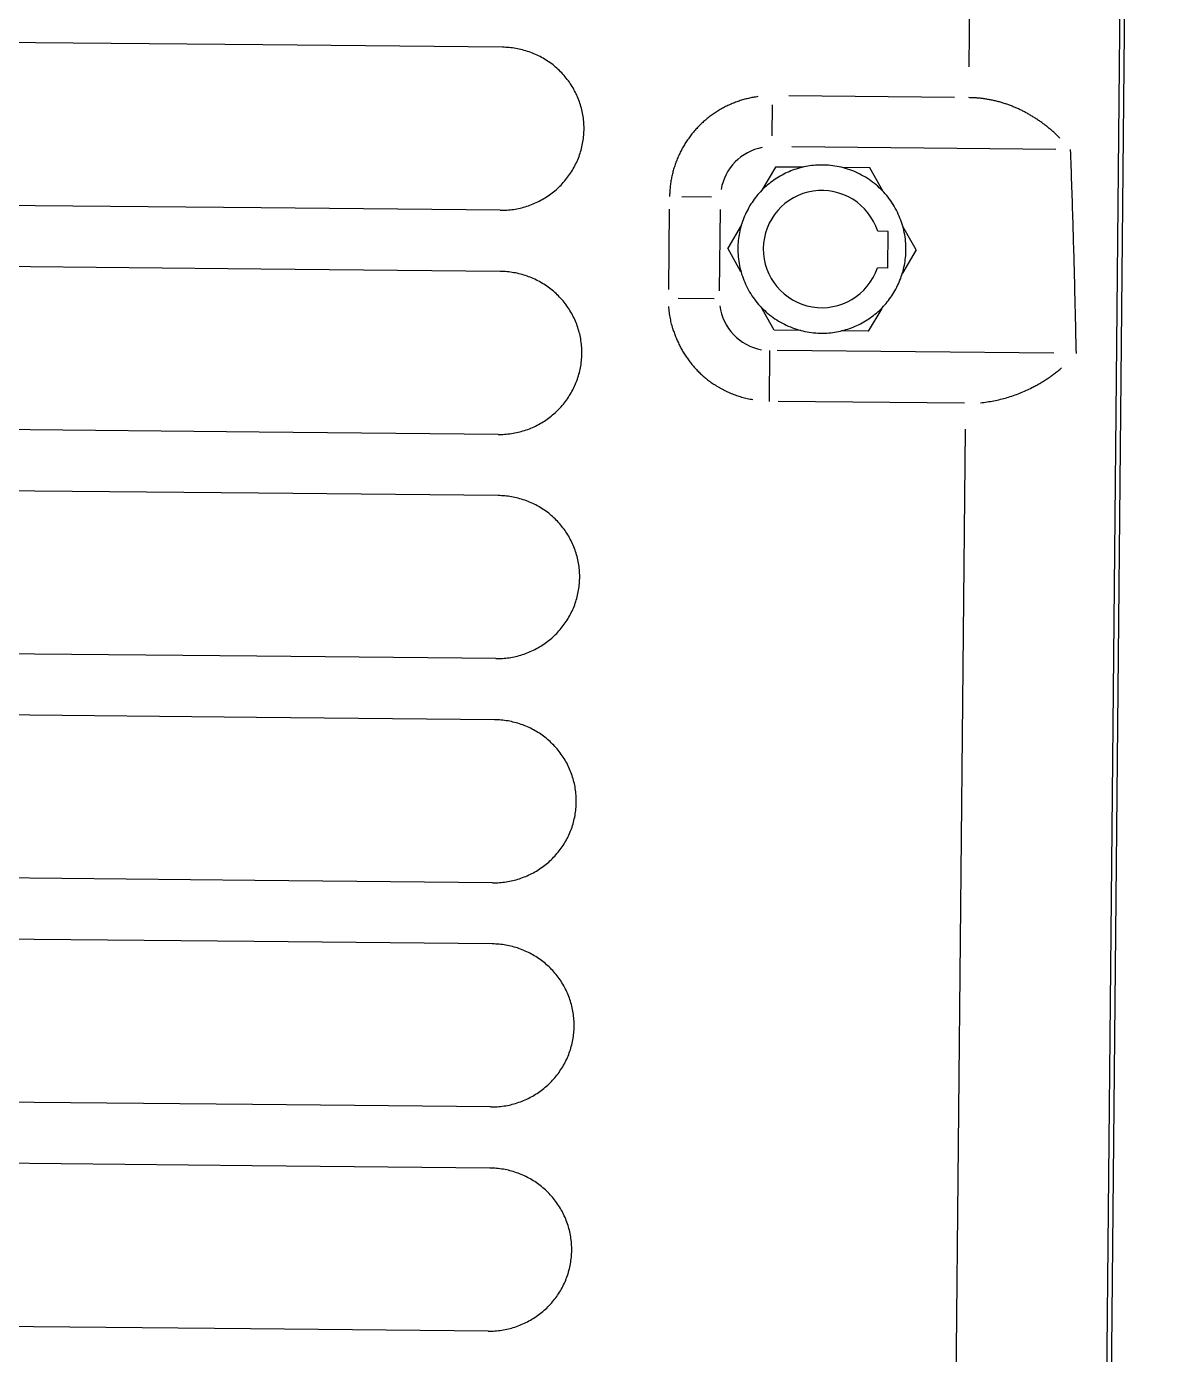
# Model space of a CAD drawing. Header units: metres. Extents: x -81 to 63023, y -186 to 109005.
# Drawn here: x 151.7466 to 151.9633, y -76.3848 to -76.1347 of the extents above; entities that cross this region are included whole.
import ezdxf

# ---------------------------------------------------------------- set-up
doc = ezdxf.new("R2010")
doc.units = ezdxf.units.M
doc.layers.add('LIN010CO', color=2, linetype='Continuous')

# ---------------------------------------------------------------- blocks, each defined once
blk = doc.blocks.new('scavatrice posa tubi')
for p, q in [((-0.1464146724902093, -0.02416159305721521), (-0.1398655301891267, 0.6525924645829946)), ((-0.147277532145381, -0.0183497634716332), (-0.1408539321273565, 0.6468725253362209)), ((-0.173242243938148, 0.3510326514951885), (-0.1704590450972319, 0.6389592345803976)), ((-0.3118329378776252, 0.3553371836896986), (-0.4978613252751529, 0.35713743371889)), ((-0.2648211242631078, 0.3548822370357811), (-0.3118329378776252, 0.3553371836896986)), ((-0.1760606784373522, 0.3450258541852236), (-0.2086063497699797, 0.3453408079221845)), ((-0.2118964749388397, 0.3374829757958651), (-0.2118375040590763, 0.3435767609626055)), ((-0.1562143652699888, 0.3348364427220076), (-0.2080107894726098, 0.3353376914747059)), ((-0.2112054834142327, 0.3313907806295902), (-0.2138989744707942, 0.3268279342446476)), ((-0.2058971100486815, 0.3313397099263966), (-0.211205780506134, 0.3313910833094269)), ((-0.192712401971221, 0.3312121178023517), (-0.1980012794956565, 0.3312632997985929)), ((-0.1900978307239711, 0.3265815582126379), (-0.1927119507454336, 0.331212263321504)), ((-0.3121424978598952, 0.3233488600235432), (-0.4982806458137929, 0.3251501719933003)), ((-0.2652537897229195, 0.3228951045311987), (-0.3121424978598952, 0.3233488600235432)), ((-0.2321828217245638, 0.3073463756591082), (-0.2320300345309079, 0.3231345873791724)), ((-0.2237573396414518, 0.3254927224479616), (-0.2295738756656647, 0.3255490106530488)), ((-0.2221874454990029, 0.3071110849268734), (-0.2220333176665008, 0.3230378462467343)), ((-0.2179078790359199, 0.320036972174421), (-0.220607009716332, 0.3154647329356521)), ((-0.1890839268453419, 0.3187588539440185), (-0.1911609722301364, 0.3187789542134851)), ((-0.1891535767354071, 0.3115616198629141), (-0.1890839268453419, 0.3187588539440185)), ((-0.1836203979328275, 0.3151072526816279), (-0.1862277337349951, 0.3197261954192072)), ((-0.2179992240853608, 0.3108457857742906), (-0.2206068565137684, 0.3154650314245373)), ((-0.3122585830278695, 0.3113532199058682), (-0.4984324178658426, 0.3131548771634698)), ((-0.1836207038722932, 0.3151066559366882), (-0.1863193772733212, 0.3105351619888097)), ((-0.2652467698790133, 0.3108982730191201), (-0.3122585830278695, 0.3113532199058682)), ((-0.1891535767354071, 0.3115616198629141), (-0.1912306216545403, 0.3115817201323807)), ((-0.2232585176825523, 0.3054931892547756), (-0.2303214007988572, 0.305561538785696)), ((-0.2115153041668236, 0.2993600207846612), (-0.2141283922828734, 0.3039889165665954)), ((-0.1903839288279414, 0.3036499640438706), (-0.1930222297087312, 0.2991806082427502)), ((-0.2062166831456125, 0.2993084446061403), (-0.2115157567895949, 0.2993597253225744)), ((-0.1930223782546818, 0.2991807595826685), (-0.1983446939848363, 0.2992322652135044)), ((-0.212400559335947, 0.2853935577441007), (-0.2123038209974766, 0.2953899744898081)), ((-0.1566013162955642, 0.2948509254492819), (-0.2108907345682383, 0.2953762996476144)), ((-0.1741481120698154, 0.285023377975449), (-0.2107105236500502, 0.2853772027883679)), ((-0.3125681434758008, 0.2793648960068822), (-0.49882249860093, 0.2811673327814788)), ((-0.2656794348731637, 0.2789111405145377), (-0.3125681434758008, 0.2793648960068822)), ((-0.1766753760166466, -0.00410115928389132), (-0.1739292456768453, 0.2799794701859355)), ((-0.3126842300407588, 0.2673691059462726), (-0.4989633266814053, 0.2691717820707709)), ((-0.2656724164262414, 0.2669141592923552), (-0.3126842300407588, 0.2673691059462726)), ((-0.3129937900230289, 0.2353807820472866), (-0.4993292661383748, 0.237184003693983)), ((-0.2661050818860531, 0.2349270267877728), (-0.3129937900230289, 0.2353807820472866)), ((-0.3131098737940192, 0.2233852918725461), (-0.4994631935842335, 0.22518868627958)), ((-0.2663735104724765, 0.2229330108966678), (-0.3131098737940192, 0.2233852918725461)), ((-0.3134194342419505, 0.1913969682063907), (-0.4998124893754721, 0.1932007470168173)), ((-0.266733902040869, 0.1909451789688319), (-0.3134194342419505, 0.1913969682063907)), ((-0.3135355208069086, 0.1794011781457812), (-0.4999405713751912, 0.1812050729058683)), ((-0.2667991570197046, 0.1789488969370723), (-0.3135355208069086, 0.1794011781457812)), ((-0.3138450807891786, 0.1474128542467952), (-0.500273372977972, 0.1492169741541147)), ((-0.2671595490537584, 0.1469610650092363), (-0.3138450807891786, 0.1474128542467952)), ((-0.3139611659571528, 0.1354172141291201), (-0.5003954563289881, 0.1372213920112699)), ((-0.2672874797135592, 0.1349655394442379), (-0.3139611659571528, 0.1354172141291201)), ((-0.3142707264050841, 0.1034288902301341), (-0.5007114638574421, 0.1052331305108964)), ((-0.2676121843978763, 0.1029773622285575), (-0.3142707264050841, 0.1034288902301341))]:
    blk.add_line(p, q)
for centre, radius, start, end in [((-0.264980882871896, 0.3383968325797468), 0.01648617853958711, 84.8140674965247, 89.44476968792704), ((-0.2649765503592789, 0.3384380266070366), 0.01644476144520237, 80.1737416711187, 84.81612741057457), ((-0.2649793443270028, 0.3384280449245125), 0.01645507368567862, 75.52953442433116, 80.17008743956843), ((-0.2649451866745949, 0.3385569574311376), 0.01632171539357372, 70.7547819348349, 75.53255768842517), ((-0.2649554177187383, 0.3385229329578578), 0.01635721082614229, 66.09195812087899, 70.76023087565527), ((-0.2649066727608442, 0.3386354527901858), 0.01623459068976241, 61.38634367760822, 66.08829228309204), ((-0.2649037870578468, 0.338638526853174), 0.01623051013936366, 56.58207605211938, 61.39009076579887), ((-0.2648630845360458, 0.3387040174566209), 0.01615343014420915, 51.84841324645495, 56.57464495402497), ((-0.2648059292696416, 0.3387721769977361), 0.01606452414874361, 47.10596710571014, 51.8585436055604), ((-0.2647962081246078, 0.3387894928455353), 0.01604522210244463, 42.33077966569883, 47.08931237314303), ((-0.2647537291049957, 0.3388246055692434), 0.01599017367500739, 37.5659283091416, 42.34026781766092), ((-0.2646396853961051, 0.3389127827249467), 0.01584601736241848, 32.74674550926471, 37.56461074869794), ((-0.264689420349896, 0.3388806318398565), 0.01590523912669611, 27.94747619684306, 32.74724392503146), ((-0.2646087086759508, 0.3389216475188732), 0.01581471784413611, 23.13698999732036, 27.95325165910155), ((-0.2645724564790726, 0.3389408932998776), 0.01577381957411, 18.28436091928544, 23.12444703635506), ((-0.2120212097652256, 0.3254014635458589), 0.01997016325480675, 111.2772326791296, 114.0039247365192), ((-0.2120070653036237, 0.3253592231776565), 0.02001465710703907, 108.5501206139223, 111.2710839156689), ((-0.2120273942127824, 0.3254201803356409), 0.01995039957286033, 105.8210227167623, 108.5504645990547), ((-0.2120081810280681, 0.3253506503533572), 0.02002253378758991, 103.099628040009, 105.8196747493256), ((-0.212018043268472, 0.325409758137539), 0.01996272930554783, 100.3831294911617, 103.1105089978756), ((-0.2120152078568935, 0.3253692672587931), 0.02000306871697977, 97.64764671995391, 100.3702140796508), ((-0.4099288084544241, -13.05802485300228), 13.40511237437564, 88.98694043592126, 88.98854471340053), ((-0.572023612447083, -11.37611205363646), 11.7278969290139, 88.04801010857312, 88.04984355639922), ((-0.7590351672843099, -11.36962821567431), 11.72927959456912, 87.13206559527032, 87.13389907494494), ((-0.9354530316777527, -11.23672434058972), 11.60680938725275, 86.22759192489386, 86.2294253996375), ((-1.030279816593975, -10.04396476899274), 10.4243104286908, 85.27408182882645, 85.27614445833247), ((-1.192266343161464, -10.03409633762203), 10.4290836674199, 84.38061295041462, 84.38267559856774), ((-1.358297674451023, -10.01169799827039), 10.42439530690477, 83.45828068212316, 83.46034332366172), ((-1.524370058905333, -9.993470839690417), 10.42654546526522, 82.53811122681407, 82.54017387927094), ((-1.538374916184694, -8.939501111628488), 9.384531149544816, 81.61532725509022, 81.61761910075596), ((-1.684019432868809, -8.919400801649317), 9.38703469896038, 80.71563813409945, 80.71792995534697), ((-1.873372436966747, -9.152979055186734), 9.649255570383225, 79.8276837580822, 79.82974639386912), ((-1.918498402927071, -8.571325367549434), 9.08590605086749, 78.89724372293281, 78.89976473202933), ((-2.089321353007108, -8.654953489778563), 9.202111730976776, 77.9512505255256, 77.9537715358173), ((-2.06586592644453, -7.85690028918907), 8.417968949156435, 76.97071839100897, 76.97346858736763), ((-2.19619211461395, -7.805743009084836), 8.398652754000958, 76.02304626306918, 76.02579646208129), ((-2.326460461132228, -7.748344217659906), 8.3755920438048, 75.06065675339558, 75.0634069323679), ((-2.286537937354296, -7.090117252897471), 7.73043374045709, 74.08584087815814, 74.08882025668362), ((-2.432294409256428, -7.141442608321086), 7.820774565031972, 73.1592521180122, 73.16200233488502), ((-2.544062559027225, -7.106103237485513), 7.820209877694309, 72.29769293951503, 72.30044313399378), ((-0.2646404462866485, 0.3389178137294948), 0.01584561739168382, 13.46814801641517, 18.286471410145), ((-0.2645422741770744, 0.3389448267407715), 0.01574385419824164, 8.606734430661687, 13.45575470187255), ((-0.2120260382071137, 0.3253953990060836), 0.01997318238080458, 124.9304058448746, 127.6570979196761), ((-0.2120329509489238, 0.3254071639385074), 0.01995957860354626, 122.2054064036563, 124.9334733832805), ((-0.2119897212833166, 0.3253395666833967), 0.02003981502660329, 119.4486709130485, 122.2069857512621), ((-0.2120063719339669, 0.3253642208874226), 0.02001016023882707, 116.7206681238088, 119.4418605890906), ((-0.2120142094790936, 0.3253837416414171), 0.0199892001533657, 114.0015896244704, 116.7257610324007), ((-2.655802241060883, -7.067645393544808), 7.818442549817867, 71.42912668088165, 71.43187688503573), ((-2.570307773072273, -6.464908295543864), 7.220713570981023, 70.54600812168032, 70.54898750491068), ((-2.670516824349761, -6.426572882803157), 7.218738205846418, 69.69169966318218, 69.6946790573922), ((-2.776467175688595, -6.385303480550647), 7.21770193126997, 68.78620329457767, 68.78918267506968), ((-2.872182643041015, -6.330548489931971), 7.202117389615672, 67.91548394503435, 67.91869251283052), ((-2.979725472163409, -6.305758676724508), 7.220402064580961, 67.04774434965098, 67.0507237215521), ((-2.868921718560159, -5.789945687865838), 6.702949321102723, 66.19726778128398, 66.20047633702005), ((-2.959229089785367, -5.749054734129459), 6.702716657839342, 65.34665945026617, 65.3498680249908), ((-3.046886994037777, -5.710872283903882), 6.705260558785226, 64.52657643208502, 64.52978498321286), ((-3.131817777641118, -5.667365418281406), 6.703190007687851, 63.70802308180183, 63.71123162877499), ((-3.053819046355784, -5.298208090243861), 6.338364324538017, 62.85857299376546, 62.8620107325393), ((-3.094856154173613, -5.183013471774757), 6.255209385681701, 62.03926608650949, 62.0427038583519), ((-3.174109851475805, -5.142432462191209), 6.257158230306083, 61.22057299648461, 61.22401073325724), ((-3.248367810621858, -5.101904416456819), 6.257958736805269, 60.44256640478513, 60.44600416035973), ((-3.322555887978524, -5.053883593296632), 6.253406267526497, 59.6307842078274, 59.63422195572664), ((-3.249294467736036, -4.764861311297864), 5.96757926681865, 58.83103713416176, 58.83470405774613), ((-0.2645081947557628, 0.3389486200176179), 0.01570959084240177, 3.751869123872747, 8.61165616975193), ((-0.2646102169528604, 0.3389424756169319), 0.01581179643641918, 358.9212633845765, 3.749895454266934), ((-0.2120046885684133, 0.3253706663381308), 0.02000614103207002, 135.8278329001853, 138.5499419652018), ((-0.2120569720864296, 0.3254196438938379), 0.01993451214681914, 133.0925839121345, 135.8240881468961), ((-0.2119791684672236, 0.3253365620039403), 0.02004833659743411, 130.3761351791701, 133.0927446349464), ((-0.2119971956126392, 0.3253608148079365), 0.02001818280203371, 127.6619791910101, 130.3817967263272), ((-3.471031186170876, -4.967855233000591), 6.256605682494157, 58.05223815930991, 58.05567589459331), ((-3.33134385291487, -4.593412429327145), 5.865504650042776, 57.27093674254499, 57.27460367075891), ((-3.396222464740276, -4.550810450920835), 5.865257555709275, 56.50908387528178, 56.51275081148927), ((-3.587017520796508, -4.687418195419014), 6.085042579099802, 55.7169362904988, 55.72060320695535), ((-3.52827414823696, -4.460918688680977), 5.865337588170883, 54.94108715272625, 54.94475408884974), ((-3.590795787516981, -4.416009080829099), 5.864995023290051, 54.18542403044084, 54.18909096668079), ((-3.650977412238717, -4.37112606340088), 5.864295294522679, 53.44832054255434, 53.45198747217894), ((-3.713504826184362, -4.326224347343668), 5.865967907869353, 52.69282218140735, 52.69648913303514), ((-3.560986946802586, -4.007333248853683), 5.520352524964731, 51.9419927750441, 51.94588890398068), ((-3.613209302071482, -3.96515775937587), 5.519745117163378, 51.2413777400646, 51.24527384983192), ((-3.665434547234327, -3.922985840821639), 5.519963162812035, 50.54071322004799, 50.54460932269236), ((-3.719846489839256, -3.878591128159314), 5.520714113114375, 49.80798627063037, 49.81188238906009), ((-0.2645972189493477, 0.3389491264242679), 0.01579900611233748, 349.2326209140493, 354.0642310239439), ((-0.26447987370193, 0.3389409843366593), 0.01568144840864786, 354.0494824545037, 358.9177454647826), ((-0.2120371013879776, 0.3253956092521548), 0.01996492171396758, 146.7241776078341, 149.4517862820519), ((-0.2119149141944945, 0.3253116677515209), 0.02011313131191594, 144.0082534200731, 146.7152385201124), ((-0.2120486106723547, 0.3254084980580956), 0.01994805283280199, 141.2774815515907, 144.0076108854751), ((-0.212019070982933, 0.325387031538412), 0.01998452795816811, 138.5578138312579, 141.2824435652666), ((-3.789909680839628, -3.856102109421045), 5.549167499155684, 49.10161791957373, 49.105514021125), ((-3.822062748949975, -3.789877771865577), 5.52057627799662, 48.39546865542555, 48.39936477638779), ((-3.869868545792997, -3.74555756081827), 5.519563186446888, 47.71501299103321, 47.71890911577761), ((-3.922066278755665, -3.698993016732857), 5.520677117951363, 46.98517253266801, 46.98906866751243), ((-3.967673213221133, -3.654700934654102), 5.519770227273536, 46.32147909396856, 46.32537519847548), ((-4.01994094485417, -3.614758301991969), 5.527366119049044, 45.63978421248419, 45.6436803239698), ((-0.2646599849686027, 0.33896638546139), 0.01586433851720844, 339.6426327325319, 344.4549999985909), ((-0.2646418046206236, 0.3389566156547517), 0.01584420561471363, 344.4714183297663, 349.2361363034014), ((-0.2121040378697217, 0.3254202026873827), 0.01989453506720516, 154.930693230518, 157.6676970888418), ((-0.2119668642990291, 0.3253510971553624), 0.02004806796330382, 152.2015292896069, 154.9179095670306), ((-0.2119621783494949, 0.3253476712852716), 0.0200538108047478, 149.4426335025909, 152.1991151184652), ((-0.2120136078447104, 0.3253790750168264), 0.009996839868773344, 100.382305689253, 170.7817286809575), ((-2.322865232359618, 0.25533053628169), 2.171020024481355, 1.921966661696086, 2.097979262372512), ((-0.2647862634621561, 0.3390207518823445), 0.01600261334369134, 325.3045033626221, 330.0749484318474), ((-0.2647809046320617, 0.3390120260883123), 0.01599361676659743, 330.0924638422633, 334.8668033472018), ((-0.2647233419120312, 0.3389874550048262), 0.01593106829563443, 334.8588783529926, 339.6508572841696), ((-0.2120617087930441, 0.3253893733490258), 0.01994448492868199, 163.0924647213625, 165.8228232070772), ((-0.2118121436797082, 0.3253136943094432), 0.02020527187849926, 160.3976559256498, 163.0929543139616), ((-0.2122055515646935, 0.3254584828391671), 0.01978608994722513, 157.6585350766641, 160.4104336975495), ((-0.202174958307296, 0.3154407809488475), 0.01632861030373071, 104.995217974859, 115.7227721410917), ((-0.2020917446352541, 0.3151845918036997), 0.01659761189513239, 94.49469466695417, 105.0438709059449), ((-0.2021245905198157, 0.3151607690379024), 0.01661882344481013, 82.58742544900494, 94.37536629957599), ((-0.2020639930851758, 0.3154824876692146), 0.01629198620508662, 70.63536453229433, 82.65278510083267), ((-0.264935034327209, 0.3391287627164274), 0.01618674417528472, 315.8560845861534, 320.5733819723751), ((-0.2648648424074054, 0.3390707254875451), 0.01609566635598281, 320.574279279719, 325.3174633218769), ((-0.2117326660081744, 0.3253403869457543), 0.02027708567238416, 171.2874596417627, 173.9726753536833), ((-0.2120836758986115, 0.3253962725866586), 0.01992166081632803, 168.5600775437828, 171.2934149917681), ((-0.2120539881289005, 0.3253859989345074), 0.01995279665546209, 165.818858188923, 168.5480709349531), ((-0.2021528016775846, 0.3153381501324475), 0.01642985099179675, 126.3123103485904, 136.9797205681463), ((-0.2020472348667681, 0.3151713153347373), 0.01662680731514694, 115.7162722086012, 126.2649910537445), ((-0.2021835814230144, 0.3151352892164141), 0.01665919590462185, 58.87247966701222, 70.64327714403179), ((-0.2020945074036717, 0.3153221569955349), 0.01645319978733041, 46.90075546999611, 58.80161063476392), ((-0.2649882799014449, 0.3391877422109246), 0.01626592520915436, 301.7571842748671, 306.4499693711798), ((-0.2650144230574369, 0.3392227008007467), 0.01630957719002421, 306.4508790353865, 311.1333552428043), ((-0.2649201615713537, 0.339115594746545), 0.01616690050075524, 311.1314421837436, 315.8528631188098), ((-0.2119715549051762, 0.3253796512726694), 0.02003581529551705, 176.7303766182069, 179.4483609741218), ((-0.2122772596776485, 0.3253957317210734), 0.01972969113280916, 173.96644616807, 176.7263650409907), ((-0.2021371703594923, 0.3153001146856695), 0.01646723790779314, 136.9200710129654, 147.5604960248213), ((-0.2021140796132386, 0.315285921562463), 0.01149636509932673, 17.68827966562677, 341.2028196734617), ((-0.2020537694916129, 0.3153268864843994), 0.01642193323570307, 35.06497918572666, 46.9932620630983), ((-2.42958716256544, 0.2518877263646573), 2.277797386365418, 1.75072319684989, 1.918485218314048), ((-0.2650971189141273, 0.3394083215389401), 0.0165142057685009, 278.5571457186129, 283.1814333853617), ((-0.2650843639858067, 0.3393572894856334), 0.01646160967892654, 283.1787135469024, 287.8158302242153), ((-0.2650869004428387, 0.3393597973044962), 0.01646477332935029, 287.8215622475231, 292.4593661956839), ((-0.2650659764185548, 0.3393116635270417), 0.01641229693191949, 292.4560549917035, 297.1071461119869), ((-0.265070425812155, 0.3393167918547988), 0.01641888941194648, 297.1128136805501, 301.7639048122704), ((-0.2019929462112486, 0.3152241837233305), 0.01662969260976692, 147.6062534298797, 158.154743586132), ((-0.2022576425224543, 0.3152101146988571), 0.01665590351305558, 23.2202851917903, 34.99085408355604), ((-0.2650952166877687, 0.3393998018000275), 0.01650545890206479, 269.449534046701, 273.9301805863221), ((-0.2650937964208424, 0.339391240151599), 0.01649682014278505, 273.9272965921083, 278.5545624268961), ((-0.2022729641757905, 0.3153348751366138), 0.01632859380408495, 158.1496485518394, 168.8792608595492), ((-0.2019280884414911, 0.3153480058535933), 0.01629867884523294, 11.22123778949147, 23.23157319946641), ((-2.596499695908278, 0.2467485873494297), 2.444789012552461, 1.59529622413998, 1.751599083916945), ((-0.2020175312645733, 0.3152706413529813), 0.01659162520513056, 168.8317410324086, 179.3960113002385), ((-0.2022394253872335, 0.3152657344471663), 0.01662008623079079, 359.5193206657925, 11.29057529138061), ((-0.2019902328029275, 0.3153064793441445), 0.0166185835628137, 179.520555185624, 191.3288393169377), ((-0.2022098270244896, 0.315301195718348), 0.01659082479855667, 348.868096025657, 359.3960032690326), ((-2.736722386442125, 0.242788884555921), 2.585067590459202, 1.448679484694587, 1.596502580466004), ((-0.2654084241949022, 0.294411996845156), 0.01648706884776255, 84.80773747691357, 89.43821058052488), ((-0.2654017731547356, 0.2944571312982589), 0.01644151784515095, 80.17328349115219, 84.81658559962206), ((-0.2654040222987533, 0.2944505461491644), 0.0164483902008289, 75.52755087415787, 80.16947842899027), ((-0.2653745603747666, 0.2945590496528894), 0.0163359669632023, 70.75838683853482, 75.53249726091119), ((-0.2023011073470116, 0.3152236405294389), 0.01629750578067502, 191.2579760671682, 203.3069368153926), ((-0.2019605026580393, 0.3152380001265556), 0.01633399588448076, 338.227840795678, 348.9167475043531), ((-0.2653810642659664, 0.2945388189982623), 0.01635721082714346, 66.09195812087899, 70.7602308460691), ((-0.2653396795503795, 0.2946364236995578), 0.0162512088753162, 61.38874910487613, 66.0858868643848), ((-0.2653216742910445, 0.2946644078474492), 0.01621802007284505, 56.58579737477999, 61.39724831431593), ((-0.26528872968629, 0.2947200534399599), 0.01615343014261929, 51.84841324645495, 56.57464495402497), ((-0.2019686279818416, 0.3153643910773098), 0.01665854362285749, 203.299086073727, 215.1041701410586), ((-0.2022329247556627, 0.3153451306279749), 0.0166267216582648, 327.7194805943323, 338.2332084070356), ((-2.871569013223052, 0.2394479350186884), 2.719955581826107, 1.306731549209324, 1.447220787224886), ((-0.2652333821170032, 0.2947881554719061), 0.01606568567692857, 47.10102419866014, 51.85360068850729), ((-0.2652200497686863, 0.2948054363951087), 0.01604395099749852, 42.3353612815432, 47.09389400292365), ((-0.2651729416102171, 0.2948474790900946), 0.01598081342809609, 37.56013549521819, 42.33768219202679), ((-0.20216358685866, 0.3152516714762896), 0.01643423722621718, 215.1735392313249, 227.1297066097319), ((-0.2020734078250825, 0.315260912058875), 0.01644688695246269, 317.0547870192246, 327.6707421538189), ((-0.2650838447734714, 0.2949156314134598), 0.01586863992596462, 32.75018174272311, 37.56117451727275), ((-0.2651019734330475, 0.2949041835963726), 0.01589008002657708, 27.94518537930903, 32.74953475588789), ((-0.2650343556888402, 0.2949375335592777), 0.01581471784413611, 23.13698999732036, 27.95325165910155), ((-5.302539253607392, -0.1203530130442232), 5.088113370370435, 4.777670756671583, 4.784317056798923), ((-5.119851811788976, -0.2493976685218513), 4.918911497220734, 6.446167453789928, 6.453042945194666), ((-5.101174745708704, -0.3938743309117854), 4.918730071692541, 8.136260491084869, 8.143135987370137), ((-5.077470207121223, -0.5371473026461899), 4.917684876576782, 9.821184228935143, 9.828059715376217), ((-0.2122070845216513, 0.3053862415254116), 0.009996839868773344, 187.098419672419, 259.7938496744014), ((-0.2021405417472124, 0.3152392522897571), 0.01644083326786328, 227.0414014908048, 238.9886550106405), ((-0.2020877851173282, 0.3152490351349115), 0.01644932978302843, 306.5011748916013, 317.1191882568054), ((-0.2649981030263007, 0.2949567793402821), 0.01577381957661864, 18.28436091928544, 23.12444703635506), ((-0.2650643102824688, 0.2949337575118989), 0.01584390660130856, 13.46997259763048, 18.28829597940863), ((-5.051273489370942, -0.6829405452590436), 4.918971338860786, 11.53991877985857, 11.54679428169507), ((-5.018763542175293, -0.8237925583962351), 4.917419888983398, 13.21703897569117, 13.22391445934936), ((-4.984999232459813, -0.965902260504663), 4.919211004034121, 14.91168670796535, 14.9185622063346), ((-4.944946173112839, -1.105568914208561), 4.918592927308612, 16.59728112105731, 16.60415660050151), ((-0.2020452991127968, 0.3154377655591816), 0.01666005435839532, 239.0596606273089, 250.8663447078305), ((-0.2021645391359925, 0.3150884003844112), 0.01629090593608449, 250.8598041546786, 262.9153928600901), ((-0.2020541531965137, 0.3151340545155108), 0.01633158904502029, 285.2565235354761, 295.9452015697968), ((-0.202182212844491, 0.3154010437428951), 0.0166276969386704, 295.9394886148204, 306.4511581254271), ((-3.056362906936556, 0.2352644500788301), 2.904796820904369, 1.174553422449226, 1.306104529487664), ((-0.2649696911685169, 0.2949608049821109), 0.01574559045108005, 8.605439184513243, 13.45445946089386), ((-0.2649338417686522, 0.2949645060580224), 0.01570959084240177, 3.751869123872747, 8.61165616975193), ((-0.2120719775557518, 0.305432501481846), 0.02013619977753596, 197.4559649799865, 200.0366869841614), ((-0.2122244071215391, 0.3053784379735589), 0.01997447280723422, 200.0408019439006, 202.6430644147658), ((-0.212295716162771, 0.3053431916050613), 0.01989509135000756, 202.6284448190837, 205.2414775033816), ((-0.202103313524276, 0.3154137607198209), 0.01662134624759298, 262.8442798271761, 274.6665070030485), ((-0.2021360551007092, 0.3153808116912842), 0.01659120776731231, 274.7884580255333, 285.3051589686899), ((-0.2649055193178356, 0.2949570203199983), 0.01568144840864786, 354.0494824545037, 358.9177454647826), ((-0.2650340846739709, 0.294958419399336), 0.01581001756584165, 358.9214761185839, 3.750108180135843), ((-0.2121253842487931, 0.3054318639915437), 0.020086974347791, 205.2630715858762, 207.8508973710258), ((-0.2122379685752094, 0.3053661417216063), 0.01995672806092055, 207.8350689263654, 210.4400812269539), ((-0.2121702642180026, 0.3054062256123871), 0.02003540820338943, 210.4408162633899, 213.0352875025792), ((-0.2123208427801728, 0.305307081900537), 0.01985512393229022, 213.0323249573806, 215.6503990073591), ((-0.2650656485930085, 0.2949725594371557), 0.01584244529961509, 344.4699962232867, 349.234714207713), ((-0.2650246424600482, 0.2949651046656072), 0.01580076841434472, 349.233495949189, 354.0651060691848), ((-0.212210395373404, 0.3053867570124567), 0.01999131005969307, 215.651459137892, 218.2521175405705), ((-0.212170775514096, 0.3054127297364175), 0.02003850392477204, 218.2402997663872, 220.8343127114568), ((-0.2121854950673878, 0.3054072286467999), 0.02002377069050096, 220.8499430633678, 223.4460183739924), ((-0.1747069722041488, 0.3149731683079153), 0.03023113954009882, 308.7741614107732, 310.4251680287719), ((-0.2651489889249206, 0.2950033412780613), 0.01593106829563443, 334.8588783529926, 339.6508572841696), ((-0.2650874149985611, 0.29498236393556), 0.01586604269017781, 339.6445609413028, 344.4569281945209), ((-0.212242937181145, 0.3053483886178583), 0.01994160417540208, 223.4367730156913, 226.0436185629337), ((-0.212187247350812, 0.3054048295598477), 0.02002088917888917, 226.0410047114247, 228.6377675084481), ((-0.2122238264419138, 0.3053665580227971), 0.01996799261555383, 228.643976520241, 231.2471556046963), ((-0.2122205593623221, 0.3053742025513202), 0.01997599963601912, 231.2535728327686, 233.8560644722024), ((-0.2121909013949335, 0.3054116158746183), 0.02002370501661666, 233.8506761521932, 236.4467514888637), ((-0.174241934902966, 0.3142996551468968), 0.02941224821453182, 300.4048125802713, 302.1018825558526), ((-0.1743266116827726, 0.3144361835438758), 0.02957290139275922, 302.1002843719684, 303.7879583495624), ((-0.1744608948938549, 0.3146353580523282), 0.0298131134148523, 303.7895690113326, 305.4637219078389), ((-0.174637473654002, 0.314882050966844), 0.0301164893205877, 305.4650386709232, 307.1224621039756), ((-0.1746913627721369, 0.3149562063626945), 0.03020814008592411, 307.119074500415, 308.7712269734515), ((-0.2652137093245983, 0.2950367303565145), 0.01600414521288831, 325.3078977733371, 330.0783428581299), ((-0.2652047523297369, 0.2950279696378857), 0.0159920124301922, 330.0895393773429, 334.8638788822946), ((-3.428736971691251, -4.717106491327286), 5.944192946140983, 57.36092563449637, 57.36619686911786), ((-3.431699254084378, -5.033210566733032), 6.214248249931829, 58.90499475985875, 58.91003679020647), ((-3.285497560165823, -5.118397044483572), 6.213991034467877, 60.46014918415224, 60.46519121319276), ((-3.274639582261443, -5.463310384424403), 6.511191483062126, 62.03505126667677, 62.0398641090209), ((-3.114257319364697, -5.543657743837684), 6.509419534725561, 63.60891976247127, 63.61373260414637), ((-3.090513685252517, -5.917678977129981), 6.836478949436311, 65.1761172492007, 65.18070088524665), ((-2.91830243030563, -5.994543181266636), 6.836542677849081, 66.75209796063933, 66.75668164080727), ((-2.880955109372735, -6.398125053150579), 7.195220008406447, 68.28967497809235, 68.29402945787336), ((-2.693680738564581, -6.469187912764028), 7.194754703126969, 69.8804453682273, 69.88479984001545), ((-0.1737886355258524, 0.3133905353024602), 0.02839511390212201, 289.0410878088285, 291.7054507126223), ((-0.1738524120301008, 0.3135400137398392), 0.02855758101201759, 291.7134203955219, 294.3626592223489), ((-0.1739847548305988, 0.3138418768066913), 0.02888715695067916, 294.354797356753, 296.9737880215431), ((-0.1740212594158947, 0.3139077692758292), 0.02896243932607613, 296.9790218772283, 298.6971755112946), ((-0.1741520632058382, 0.3141475627198815), 0.02923558824838131, 298.6963779358354, 300.4037605801477), ((-0.265358860604465, 0.2951447062660009), 0.01618537409805888, 315.8518339639842, 320.5691313255994), ((-0.2652904894202948, 0.2950866115279496), 0.01609566635819232, 320.5742793069678, 325.3174633328468), ((-2.66635409835726, -6.995992010692134), 7.682797380026699, 71.41949868154123, 71.42339479505728), ((-2.448160191532224, -6.973513875389472), 7.594591201253438, 72.92182885264135, 72.9259541642022), ((-2.365521676372737, -7.46452570753172), 8.042780371655104, 74.50813669102338, 74.5120327829307), ((-2.272524221334606, -8.007508755894378), 8.54441885081606, 76.07814761075275, 76.08181454933029), ((-2.045229368843138, -8.061376090161502), 8.545210038831339, 77.64082299836717, 77.6444899083735), ((-1.919659378938377, -8.66784495441243), 9.114244483439343, 79.22470378363829, 79.22814153369454), ((-0.1736161792650819, 0.3127584324683994), 0.02773905988179183, 275.4416188330769, 278.1692275274854), ((-0.173624983523041, 0.3127962886355817), 0.02777778316310907, 278.1761076062145, 280.8998207357827), ((-0.1736508682370186, 0.3129432969726622), 0.02792703419126963, 280.8949367781694, 283.6550847959689), ((-0.1736738616600633, 0.3130347146652639), 0.02802129607418799, 283.6566431783377, 286.3565245728067), ((-0.1737220678478479, 0.3131872727535665), 0.02818125553023202, 286.363218513036, 289.0479759449258), ((-0.2654139255173504, 0.2952037781942636), 0.01626592520915436, 301.7571842748671, 306.4499693711798), ((-0.2654400682076812, 0.2952387370169163), 0.01630957719178939, 306.4508790647732, 311.1333552428043), ((-0.2653458071872592, 0.2951316307298839), 0.01616690050075524, 311.1314421837436, 315.8528631188098), ((-0.2655208623036742, 0.2954158377833664), 0.01650545890206479, 269.449534046701, 273.9301805863221), ((-0.2655174937099218, 0.2954090381972492), 0.01649844470998757, 273.9201288763218, 278.5473946949363), ((-0.2655227086506784, 0.2954223500564694), 0.01651238415255716, 278.5584229367096, 283.1827106152999), ((-0.2655100109986961, 0.2953731755260378), 0.0164616096781499, 283.1787135469024, 287.8158302242153), ((-0.2655143979936838, 0.2953757762443274), 0.01646542826727259, 287.827594304619, 292.4653982349989), ((-0.265491621568799, 0.2953276995103806), 0.0164122969307205, 292.4560549917035, 297.1071461119869), ((-0.2654960709623992, 0.2953328278381377), 0.01641888941194648, 297.1128136805501, 301.7639048122704), ((-0.2658322155475616, 0.2504279399290681), 0.0164869937383884, 84.81418202415949, 89.44465511682552), ((-0.2658274183049798, 0.2504731672815979), 0.01644151784481113, 80.17328351744116, 84.81658559962206), ((-0.2658296679146588, 0.250466582365334), 0.01644839020139351, 75.52755084499016, 80.16947842899027), ((-0.2658002059906721, 0.2505750856362283), 0.0163359669632023, 70.75838683853482, 75.53249726091119), ((-0.2658067098818719, 0.2505548549816012), 0.01635721082614229, 66.09195812087899, 70.76023087565527), ((-0.2657653247006238, 0.2506524596828967), 0.01625120887651932, 61.38874910487613, 66.0858868643848), ((-0.2657487071119249, 0.2506810482591391), 0.01621815374718457, 56.58024341463366, 61.39192342889039), ((-0.2657143766991794, 0.250735939713195), 0.01615343014420915, 51.84841324645495, 56.57464495402497), ((-0.2656602417118847, 0.2508005651179701), 0.01606916889993073, 47.10665434588378, 51.85785634586371), ((-0.2656406983733177, 0.2508245583157986), 0.01603828908220444, 42.33886919526147, 47.09946365606212), ((-0.2655984945595264, 0.2508653118275106), 0.01597964514227928, 37.55523123686116, 42.33277790225104), ((-0.265497759450227, 0.2509399289265275), 0.01585430479913676, 32.74800546574896, 37.56335079579507), ((-0.2655407125130296, 0.2509125538635999), 0.01590523912669611, 27.94747619684306, 32.74724392503146), ((-0.2654593219049275, 0.2509538941085339), 0.01581396610512236, 23.13687546174181, 27.9533662023704), ((-0.2654237486422062, 0.250972815323621), 0.01577381957661864, 18.28436091928544, 23.12444703635506), ((-0.2654917384497821, 0.2509497357532382), 0.01584561739168382, 13.46814801641517, 18.286471410145), ((-0.2653935663402081, 0.2509767487645149), 0.01574385419824164, 8.606734430661687, 13.45575470187255), ((-0.2653594869188964, 0.250980542274192), 0.01570959084240177, 3.751869123872747, 8.61165616975193), ((-0.265337351243943, 0.2509732702746987), 0.01568763790362938, 354.0505029531384, 358.9173914727396), ((-0.2654597302898765, 0.2509744556155056), 0.01581001756584165, 358.9214761185839, 3.750108180135843), ((-0.2654930967837572, 0.2509885379113257), 0.01584420561471363, 344.4714183297663, 349.2361363034014), ((-0.2654470289126039, 0.2509808309841901), 0.01579750898749648, 349.2323918317983, 354.0644601165162), ((-0.2655851803719997, 0.2510237984824926), 0.01594249372442679, 334.8605964858821, 339.6491391437282), ((-0.2655055299401283, 0.2509964457713068), 0.0158583028759749, 339.6417164122095, 344.4559163242484), ((-0.2656265203841031, 0.251045695040375), 0.01598956757308843, 325.3025561476776, 330.0768956547915), ((-0.2656321967951953, 0.2510439483448863), 0.01599361676659743, 330.0924638422633, 334.8668033472018), ((-0.2657714523375034, 0.2511476667132229), 0.01616690050075524, 311.1314421837436, 315.8528631188098), ((-0.2657845057547092, 0.2511607422493398), 0.01618537409805888, 315.8518339639842, 320.5691313255994), ((-0.2657248289324343, 0.2511092119384557), 0.01610655088023118, 320.575882883903, 325.3158597175831), ((-0.2659211782738566, 0.2513445811346173), 0.01641496472615799, 297.1177105643315, 301.7701762202101), ((-0.265847594011575, 0.2512316629290581), 0.0162802227156916, 301.7592460596872, 306.4479076042855), ((-0.2658657138235867, 0.2512547730002552), 0.01630957719178939, 306.4508790647732, 311.1333552428043), ((-0.2659480250440538, 0.2514183281455189), 0.01649204919206516, 269.4543540862371, 273.9386661782007), ((-0.2659466871991754, 0.2514379434287548), 0.01651152650253837, 273.9293583900828, 278.5525006020012), ((-0.2659485023468733, 0.2514385376125574), 0.01651238415255716, 278.5584229367096, 283.1827106152999), ((-0.265935929492116, 0.25139199802652), 0.01646420367317393, 283.1770446818543, 287.8139322609247), ((-0.2659409935586154, 0.2513995110057294), 0.01647290585972898, 287.8227076988499, 292.4582207450428), ((-0.2659076368436217, 0.2513267765752971), 0.01639294561063029, 292.4475901282271, 297.1039502804086), ((-0.2665340867824852, 0.2064312940929085), 0.01650249788646287, 84.81635839344146, 89.4424787985746), ((-0.2665288303978741, 0.2064896051306278), 0.0164439504250564, 80.1736271332685, 84.81624196478059), ((-0.2665324755944312, 0.2064582530874759), 0.01647546491903929, 75.54514664127639, 80.17974332655864), ((-0.2665025945752859, 0.2065736199729145), 0.01635629094986837, 70.8787307104982, 75.54562892137625), ((-0.2665166510269046, 0.2065356583334506), 0.01639676262540533, 66.2180407337677, 70.8757754187897), ((-0.2664629169739783, 0.2066565270069987), 0.01626448894678314, 61.52631198502854, 66.21955527089565), ((-0.2664742730557919, 0.2066315372940153), 0.0162918697963455, 56.84604767439109, 61.53310561307567), ((-0.2664326950907707, 0.206698558293283), 0.01621302112817136, 52.13093819625968, 56.83953029070754), ((-0.2663755514658988, 0.2067707555834204), 0.0161209491889561, 47.39721004551268, 52.13375061416282), ((-0.2663547773845494, 0.2067933310754597), 0.01609026998264075, 42.65222751256704, 47.39724423192931), ((-0.2663384615443647, 0.2068094653077424), 0.01606733848545151, 37.89767213920539, 42.64933232201892), ((-0.2661907779984176, 0.2069250007625669), 0.01587983206781625, 33.0887028841397, 37.89603033552112), ((-0.2662566164508462, 0.2068809738848358), 0.01595902929079675, 28.30835782438941, 33.09208976315415), ((-0.2661769790574908, 0.2069225287996233), 0.01586920983437515, 23.50093819015812, 28.31261819479848), ((-0.2661407990381122, 0.2069409776013345), 0.01582867409574695, 18.66901572952906, 23.49192074735362), ((-0.2660111403092742, 0.2069835478905588), 0.01569221095751534, 13.80778615856998, 18.67330020123082), ((-0.2662193165160716, 0.2069291120860726), 0.01590736350041239, 9.019924172037074, 13.81923374423892), ((-0.266029363963753, 0.2069627034943551), 0.01571449368675191, 4.149589329595137, 9.007543727213083), ((-0.2661189893260598, 0.2069633076898754), 0.01580417781043102, 354.4623154586101, 359.2927801731527), ((-0.2659938577562571, 0.2069630885962397), 0.01567905291821405, 359.2879371439334, 4.157574623975758), ((-0.2661239844746888, 0.2069648702163249), 0.015809202890559, 344.8000944006626, 349.6294137036703), ((-0.2660842943005264, 0.2069604899734259), 0.01576937279719962, 349.6191091107884, 354.4603406383405), ((-0.2661479832604527, 0.2069713743403554), 0.01583388295725204, 335.1568316337555, 339.9781330919444), ((-0.2661732737906277, 0.2069817029405385), 0.0158611812529921, 339.9743565479176, 344.7880982919801), ((-0.2662183670327067, 0.207000139169395), 0.01590980178399909, 325.5715344408296, 330.369927680941), ((-0.2662610886618495, 0.2070226254872978), 0.01595805425079011, 330.375585274809, 335.1604626112534), ((-0.2663443204946816, 0.2070701466873288), 0.01605227644253667, 311.351899052214, 316.1067663972599), ((-0.2664121477864683, 0.2071356056258082), 0.01614653871043359, 316.1062478086745, 320.8352285571616), ((-0.2663702103309333, 0.2070995478425175), 0.01609125109289836, 320.8404680145979, 325.5852556411262), ((-0.2665338520891964, 0.2073067196179181), 0.0163561902343416, 297.2974234235909, 301.9663834407606), ((-0.2664817501790822, 0.2072238603141159), 0.01625831204634862, 301.9652075507965, 306.6605126268403), ((-0.266480150166899, 0.207224779529497), 0.01625809402847815, 306.6540551534223, 311.3511929036197), ((-0.2665751571767032, 0.2074507069773972), 0.01650629141609776, 269.4489648202054, 274.0677543468919), ((-0.2665711087174714, 0.2074201942887157), 0.0164755684644719, 274.0612386609343, 278.6942317187436), ((-0.2665744828991592, 0.2074235051404685), 0.01647935168591998, 278.7040882111577, 283.3379976466015), ((-0.2665672209113836, 0.2074015033431351), 0.01645626817458248, 283.331066780422, 287.9700161946851), ((-0.2665731222368777, 0.2074115597642958), 0.01646765484482562, 287.9787524821729, 292.6160982772644), ((-0.2665025116875768, 0.2072514195460826), 0.01629267572055562, 292.6034444619146, 297.2886697090188), ((-0.2669597333297133, 0.1624471803661436), 0.01650249788657671, 84.81635839344146, 89.44247877189544), ((-0.2669526268728077, 0.1625055484473705), 0.01644372651741854, 80.1800296677707, 84.82264450003926), ((-0.2669599745422602, 0.1624742320273072), 0.01647583734525754, 75.53882945374673, 80.17342616288899), ((-0.2669282415881753, 0.1625895062461495), 0.01635629094908805, 70.8787307104982, 75.54562892137625), ((-0.2669404535554349, 0.1625516016501933), 0.01639610453872403, 66.22406423218168, 70.88179889654295), ((-0.2668885625898838, 0.1626725629903376), 0.01626448894678314, 61.52631198502854, 66.21955527089565), ((-0.2668999182060361, 0.1626475732773542), 0.0162918697963455, 56.84604767439109, 61.53310561307567), ((-0.2668601651675999, 0.1627145372331142), 0.01621406704422935, 52.12565238260598, 56.83424448008456), ((-0.2667993847280741, 0.1627866991329938), 0.01611979074141371, 47.40217343431948, 52.13871401881938), ((-0.2667804225347936, 0.1628093670587987), 0.0160902699807194, 42.6522275223785, 47.39724423192931), ((-0.2667641071602702, 0.162825501523912), 0.01606733848545151, 37.89767213920539, 42.64933232201892), ((-0.2666182103566825, 0.1629409792367369), 0.01588127754324668, 33.0849076099811, 37.89223505761876), ((-0.2666822634637356, 0.1628968599252403), 0.01595902928846829, 28.30835783704173, 33.09208976315415), ((-0.2666008407250047, 0.1629384725820273), 0.01586761086793187, 23.50381197607053, 28.3154919831969), ((-0.2665682253427804, 0.1629569558426738), 0.01583033052814946, 18.66663782954176, 23.4895428629708), ((-0.2664350220002234, 0.1629994919057935), 0.01569051995483764, 13.80964989209285, 18.67516392893128), ((-0.2666449621319771, 0.1629451480694115), 0.01590736350041239, 9.019924172037074, 13.81923374423892), ((-0.2664567772299051, 0.1629786817356944), 0.01571624909874879, 4.148788471616901, 9.006742867664173), ((-0.2665434191003442, 0.1629791227169335), 0.0158029591886157, 354.4621462620231, 359.2935272951378), ((-0.2664177408441901, 0.1629790326114744), 0.0156772894489184, 359.288193429428, 4.157830909430663), ((-0.2665506768971682, 0.162980682682246), 0.01581019256987524, 344.8013460566123, 349.6308944411759), ((-0.2665133425034583, 0.1629771578591317), 0.01577283374340612, 349.6190794207239, 354.4587073838654), ((-0.2666867356747389, 0.1630385115277022), 0.01595805425322392, 330.375585274809, 335.1604626112534), ((-0.2665754100307822, 0.1629873525816947), 0.01583553713159521, 335.1592349591773, 339.9805363983351), ((-0.266596416477114, 0.1629974183160812), 0.0158587202588849, 339.9723492981067, 344.7863201391622), ((-0.2667940468527377, 0.1631154913920909), 0.01608979011460874, 320.836655679235, 325.5814433030063), ((-0.2666440135799348, 0.1630160254426301), 0.01590980178168212, 325.5715344408296, 330.3699276693452), ((-0.2667699656449258, 0.1630861829034984), 0.01605227644253667, 311.351899052214, 316.1067663972599), ((-0.2668377929367125, 0.1631516418419778), 0.01614653871043359, 316.1062478086745, 320.8352285571616), ((-0.2669299901463091, 0.1632673982530832), 0.01629346549821025, 292.60926632918, 297.2944915593776), ((-0.2669594972394407, 0.1633227556012571), 0.01635619023574507, 297.2974234235909, 301.9663834407606), ((-0.2669055676087737, 0.1632398036308587), 0.0162572657438897, 301.9599148593337, 306.6552199196499), ((-0.2669076239690185, 0.1632407582364976), 0.01625925928860927, 306.6590260715212, 311.3561638430888), ((-0.2670008041895926, 0.1634665930178016), 0.01650629141598405, 269.4489648202054, 274.0677543202787), ((-0.2669967557303607, 0.1634360803291202), 0.0164755684644719, 274.0612386609343, 278.6942317187436), ((-0.2670019823126495, 0.1634394843131304), 0.01647972392598213, 278.7104049799181, 283.3443144321696), ((-0.2669928660616279, 0.1634175395593047), 0.01645626817458248, 283.331066780422, 287.9700161946851), ((-0.2669969168491662, 0.163427502848208), 0.0164669952787377, 287.9727266991469, 292.6100724803313), ((-0.2674485174939036, 0.118454615585506), 0.01651170912974601, 84.81764993753113, 89.44170849817783), ((-0.267439890652895, 0.1185302338562906), 0.01643562082946353, 80.17888422177873, 84.82378994672604), ((-0.2674482972361147, 0.1184908745344728), 0.01647583734525754, 75.53882945374673, 80.17342616288899), ((-0.2674282104708254, 0.1185614829882979), 0.01640244995861241, 70.89156798695298, 75.54517907134563), ((-0.2674309872090816, 0.1185534775722772), 0.01641092330405785, 66.2384035640894, 70.89155649484127), ((-0.2673745611682534, 0.118685086723417), 0.0162677348701542, 61.54119217667065, 66.23351911770949), ((-0.2673996300436556, 0.118632671656087), 0.01632576231930612, 56.87406607909862, 61.55150234309342), ((-0.2673630574718118, 0.1186955729499459), 0.01625309837227157, 52.1634949400795, 56.86086179424134), ((-0.2672866168431938, 0.1187892477028072), 0.01613222815227497, 47.44140974752789, 52.17382677832861), ((-0.2672794754616916, 0.1187982859555632), 0.01612074072306997, 42.70229639536335, 47.43837877621666), ((-0.2672621617093682, 0.1188149701338261), 0.01609670218919025, 37.95703613725404, 42.70044924794016), ((-0.2671317658387125, 0.1189181641675532), 0.01593041726472108, 33.16087405999635, 37.95285296890614), ((-0.2671331977471709, 0.1189138360787183), 0.0159339835749103, 28.37979439445983, 33.17108605969129), ((-0.2671165349893272, 0.1189270964823663), 0.01591302095741467, 23.56836949859316, 28.36630456950646), ((-0.2670427025295794, 0.1189597395714372), 0.01583229533328044, 18.74493747740496, 23.56692618123856), ((-0.2670570556074381, 0.1189530442934483), 0.01584803863073546, 13.93377622708391, 18.75118330077376), ((-0.2670199307613075, 0.118964331690222), 0.01580928829208062, 9.097381568549732, 13.92647178883193), ((-0.2668974972330034, 0.118982479441911), 0.01568552541187825, 4.235290823118119, 9.102637501850591), ((-0.2670167461037636, 0.1189719599206001), 0.01580522596584133, 359.411388369882, 4.241394923356875), ((-0.2670483523979783, 0.118984540225938), 0.0158373769643073, 349.7265455437931, 354.5464725065222), ((-0.2669084188528359, 0.1189722334966063), 0.0156969069020445, 354.5426468675337, 359.4063282776722), ((-0.2669824073091149, 0.118975359480828), 0.01577129025366334, 340.0342251960739, 344.8752276385282), ((-0.2669841111637652, 0.1189704262651503), 0.01577164872558476, 344.8941431455252, 349.7353746690448), ((-0.2671352815814316, 0.1190330926328897), 0.01593515323278212, 330.4442480327992, 335.2359978527994), ((-0.2671204172074795, 0.1190209852065891), 0.01591658510711827, 335.2531609635727, 340.0494924583753), ((-0.2671762579120696, 0.1190569689497352), 0.01598272070069838, 320.8888063339308, 325.6658948474337), ((-0.2671614573337138, 0.119045686442405), 0.01596413529373169, 325.6693715524489, 330.4512708182719), ((-0.2673530820757151, 0.119228208437562), 0.01622955887572747, 306.7002909437619, 311.4056758267733), ((-0.2672473154962063, 0.1191124236211181), 0.01607276287897139, 311.3958694727258, 316.1450096805331), ((-0.2672662790864706, 0.1191304053645581), 0.01609889576544481, 316.1456217469276, 320.8881185413862), ((-0.2674410454928875, 0.1194007922895253), 0.0164234141042705, 287.9902979653295, 292.6407018187072), ((-0.2674049236811697, 0.1193180913105607), 0.01633318138844928, 292.6354316748543, 297.3082861731372), ((-0.2674084147438407, 0.1193209774792194), 0.01633734755567729, 297.3145209800096, 301.9892082065795), ((-0.2673375303857028, 0.119209896074608), 0.01620558238730975, 301.9847040413438, 306.694899757694), ((-0.2674529626965523, 0.1194673527497798), 0.01649075906653118, 269.4467884768236, 274.0699306855119), ((-0.2674523321911693, 0.1194621943868697), 0.01648556914945344, 274.0690167642655, 278.6992607692298), ((-0.2674554334953427, 0.119478975655511), 0.01650262647724565, 278.701092919098, 283.3283587586047), ((-0.2674269191920757, 0.1193586986046284), 0.01637901558099853, 283.3282941315221, 287.9887778971239)]:
    blk.add_arc(centre, radius, start, end)

msp = doc.modelspace()

# ---------------------------------------------------------------- hatches: boundary and pattern name
at = {"layer": 'LIN010CO', "linetype": 'Continuous', "lineweight": 0}
h = msp.add_hatch(dxfattribs=at)
h.set_pattern_fill('AR-CONC', color=256, scale=0.01, style=0)
h.set_pattern_definition([(49.99999999999999, (140.0309396306686, 0), (1.82184668996004, -0.1593908553890309), [0.1905, -2.0955]), (355, (140.0309396306686, 0), (-0.3524342142496934, 1.910568452390351), [0.1524, -1.6764058417]), (100.4514447, (140.1827597006686, -0.013282535), (1.469412470903533, 1.751177519121951), [0.161900088, -1.780902446]), (46.18420000000002, (140.0309396306686, 0.508), (2.710790408921299, -0.4204232793272715), [0.2857499999999999, -3.143249999999999]), (96.63555760999996, (140.2568386306686, 0.472965), (2.37404134051503, 2.474261245977215), [0.2428502314, -2.6713560816]), (351.1841511700001, (140.0309396306686, 0.508), (2.37404134064977, 2.474261245855327), [0.2285996707, -2.5145973192]), (21, (140.2849396306686, 0.381), (1.516143912691325, -1.022651981870876), [0.1905, -2.0955]), (326.0000000000001, (140.2849396306686, 0.381), (0.6180202834764708, 1.841879661223193), [0.1524, -1.6764]), (71.45144499999999, (140.4112849566686, 0.295779001), (2.134164192787162, 0.8192276888590524), [0.161900088, -1.780899376]), (37.50000000000001, (140.0309396306686, 0), (0.03088603250591817, 0.8455503887315311), [0, -1.65608, 0, -1.7018, 0, -1.68275]), (7.499999999999999, (140.0309396306686, 0), (0.6681966251030574, 1.001805748181195), [0, -0.9702799999999999, 0, -1.61798, 0, -0.6413500000000001]), (327.5, (139.4645196306686, 0), (1.355905951668714, -0.05728743992673443), [0, -0.635, 0, -1.9812, 0, -2.6289]), (317.5, (139.2105196306686, 0), (1.48129181386018, 0.2542649103333303), [0, -0.8255, 0, -1.31572, 0, -1.8669])])
edge = h.paths.add_edge_path()
edge.add_line((185.102931617008, -58.12047434062573), (185.102931617008, -52.38555229777936))
edge.add_line((185.102931617008, -52.38555229777936), (169.8783097920742, -53.22836463224572))
edge.add_line((169.8783097920742, -53.22836463224572), (158.1879464429169, -73.4766679118006))
edge.add_line((158.1879464429169, -73.4766679118006), (158.1879464429169, -77.5828592366565))
edge.add_line((158.1879464429169, -77.5828592366565), (151.5056245645776, -77.5828592366565))
edge.add_line((151.5056245645776, -77.5828592366565), (151.5056245645776, -78.16188274696148))
edge.add_line((151.5056245645776, -78.16188274696148), (147.823302686231, -78.16188274696148))
edge.add_line((147.823302686231, -78.16188274696148), (138.22077586684, -78.36667168702714))
edge.add_line((138.22077586684, -78.36667168702714), (138.22077586684, -84.077346716967))
edge.add_line((138.22077586684, -84.077346716967), (147.8794136140079, -83.88803741712442))
edge.add_line((147.8794136140079, -83.88803741712442), (157.2317792347478, -83.88803741712442))
edge.add_line((157.2317792347478, -83.88803741712442), (157.2317792347478, -83.30901390681944))
edge.add_line((157.2317792347478, -83.30901390681944), (161.2317792347478, -83.30901390681944))
edge.add_line((161.2317792347478, -83.30901390681944), (161.2317792347478, -81.35261824787855))
edge.add_line((161.2317792347478, -81.35261824787855), (163.9141011130871, -81.35261824787855))
edge.add_line((163.9141011130871, -81.35261824787855), (163.9141011130871, -75.01098643142583))
edge.add_line((163.9141011130871, -75.01098643142583), (168.8587527841612, -66.4465985114334))
edge.add_arc((183.038924391299, -74.63352598127628), 16.37385257672567, 92.93915336574281, 149.9999952261637, ccw=False)
edge.add_line((182.1993484162542, -58.28121237168349), (185.102931617008, -58.12047434062573))

# ---------------------------------------------------------------- block references
at = {"xscale": 0.96, "yscale": 0.96, "zscale": 0.96}
msp.add_blockref('scavatrice posa tubi', (152.0905234251052, -76.47927991132417), dxfattribs=at)

doc.saveas('drawing.dxf')
